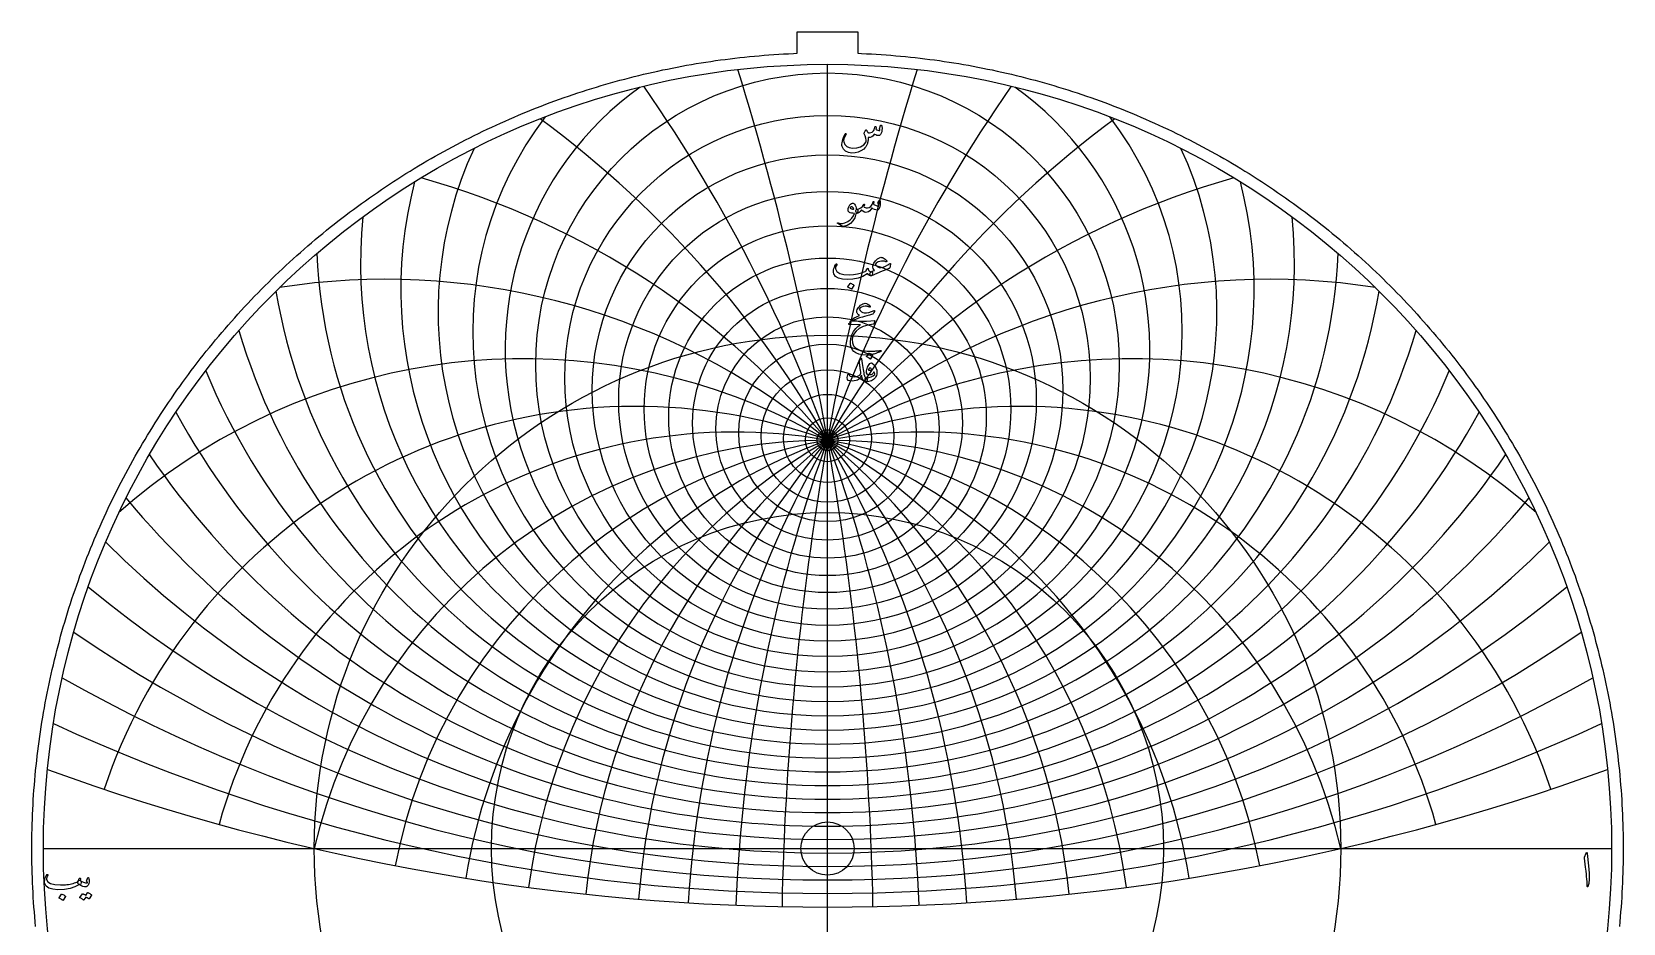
# Model space of a CAD drawing. Header units: millimetres. Extents: x -80 to 80, y -80 to 82.
# Drawn here: x -80.4 to 80.4, y -7.5 to 82.5 of the extents above; entities that cross this region are included whole.
import ezdxf

# ---------------------------------------------------------------- set-up
doc = ezdxf.new("R2010")
doc.units = ezdxf.units.MM
for name, color, linetype in [('CUT_INNER', 6, 'Continuous'), ('CUT_OUTER', 1, 'Continuous'), ('ENGRAVE', 7, 'Continuous'), ('ENGRAVE_FINE', 8, 'Continuous'), ('TEXT', 5, 'Continuous')]:
    doc.layers.add(name, color=color, linetype=linetype)

msp = doc.modelspace()

# ---------------------------------------------------------------- linework, layer by layer
at = {"layer": 'CUT_INNER'}
msp.add_circle((0, 0), 2.69, dxfattribs=at)
at = {"layer": 'CUT_OUTER'}
msp.add_lwpolyline([(-79.983, -7.8776), (-80.0298, -7.3867), (-80.0736, -6.8955), (-80.1144, -6.4041), (-80.1522, -5.9124), (-80.187, -5.4205), (-80.2188, -4.9283), (-80.2475, -4.436), (-80.2732, -3.9436), (-80.2959, -3.4509), (-80.3155, -2.9582), (-80.3322, -2.4653), (-80.3458, -1.9724), (-80.3564, -1.4793), (-80.3639, -0.9863), (-80.3685, -0.4931), (-80.37, 0), (-80.3685, 0.4931), (-80.3639, 0.9863), (-80.3564, 1.4793), (-80.3458, 1.9724), (-80.3322, 2.4653), (-80.3155, 2.9582), (-80.2959, 3.4509), (-80.2732, 3.9436), (-80.2475, 4.436), (-80.2188, 4.9283), (-80.187, 5.4205), (-80.1522, 5.9124), (-80.1144, 6.4041), (-80.0736, 6.8955), (-80.0298, 7.3867), (-79.983, 7.8776), (-79.9332, 8.3683), (-79.8803, 8.8586), (-79.8244, 9.3485), (-79.7656, 9.8381), (-79.7037, 10.3274), (-79.6388, 10.8163), (-79.571, 11.3047), (-79.5001, 11.7927), (-79.4263, 12.2803), (-79.3494, 12.7674), (-79.2696, 13.2541), (-79.1868, 13.7402), (-79.101, 14.2258), (-79.0122, 14.7109), (-78.9204, 15.1954), (-78.8257, 15.6794), (-78.728, 16.1628), (-78.6274, 16.6455), (-78.5238, 17.1277), (-78.4172, 17.6092), (-78.3077, 18.09), (-78.1952, 18.5701), (-78.0798, 19.0496), (-77.9614, 19.5283), (-77.8401, 20.0063), (-77.7159, 20.4836), (-77.5888, 20.96), (-77.4587, 21.4357), (-77.3257, 21.9106), (-77.1898, 22.3846), (-77.051, 22.8578), (-76.9093, 23.3302), (-76.7647, 23.8016), (-76.6172, 24.2722), (-76.4668, 24.7419), (-76.3136, 25.2106), (-76.1575, 25.6784), (-75.9985, 26.1452), (-75.8366, 26.611), (-75.6719, 27.0758), (-75.5043, 27.5396), (-75.3339, 28.0024), (-75.1607, 28.4641), (-74.9846, 28.9248), (-74.8057, 29.3843), (-74.624, 29.8428), (-74.4395, 30.3001), (-74.2522, 30.7563), (-74.0621, 31.2113), (-73.8692, 31.6651), (-73.6735, 32.1178), (-73.475, 32.5692), (-73.2738, 33.0195), (-73.0698, 33.4684), (-72.8631, 33.9162), (-72.6536, 34.3626), (-72.4414, 34.8078), (-72.2265, 35.2516), (-72.0088, 35.6941), (-71.7884, 36.1353), (-71.5654, 36.5751), (-71.3396, 37.0135), (-71.1111, 37.4505), (-70.88, 37.8862), (-70.6462, 38.3204), (-70.4098, 38.7531), (-70.1706, 39.1844), (-69.9289, 39.6142), (-69.6845, 40.0426), (-69.4375, 40.4694), (-69.1879, 40.8947), (-68.9356, 41.3184), (-68.6808, 41.7406), (-68.4234, 42.1613), (-68.1634, 42.5803), (-67.9009, 42.9978), (-67.6358, 43.4136), (-67.3681, 43.8278), (-67.0979, 44.2403), (-66.8252, 44.6512), (-66.55, 45.0604), (-66.2722, 45.4679), (-65.992, 45.8736), (-65.7093, 46.2777), (-65.4241, 46.68), (-65.1364, 47.0806), (-64.8463, 47.4794), (-64.5538, 47.8764), (-64.2588, 48.2715), (-63.9614, 48.6649), (-63.6616, 49.0565), (-63.3594, 49.4462), (-63.0548, 49.834), (-62.7479, 50.22), (-62.4385, 50.604), (-62.1269, 50.9862), (-61.8128, 51.3664), (-61.4965, 51.7447), (-61.1778, 52.1211), (-60.8569, 52.4955), (-60.5336, 52.8679), (-60.2081, 53.2384), (-59.8803, 53.6068), (-59.5502, 53.9732), (-59.2179, 54.3376), (-58.8834, 54.6999), (-58.5467, 55.0602), (-58.2077, 55.4184), (-57.8666, 55.7745), (-57.5233, 56.1285), (-57.1778, 56.4804), (-56.8302, 56.8302), (-56.4804, 57.1778), (-56.1285, 57.5233), (-55.7745, 57.8666), (-55.4184, 58.2077), (-55.0602, 58.5467), (-54.6999, 58.8834), (-54.3376, 59.2179), (-53.9732, 59.5502), (-53.6068, 59.8803), (-53.2384, 60.2081), (-52.8679, 60.5336), (-52.4955, 60.8569), (-52.1211, 61.1778), (-51.7447, 61.4965), (-51.3664, 61.8128), (-50.9862, 62.1269), (-50.604, 62.4385), (-50.22, 62.7479), (-49.834, 63.0548), (-49.4462, 63.3594), (-49.0565, 63.6616), (-48.6649, 63.9614), (-48.2715, 64.2588), (-47.8764, 64.5538), (-47.4794, 64.8463), (-47.0806, 65.1364), (-46.68, 65.4241), (-46.2777, 65.7093), (-45.8736, 65.992), (-45.4679, 66.2722), (-45.0604, 66.55), (-44.6512, 66.8252), (-44.2403, 67.0979), (-43.8278, 67.3681), (-43.4136, 67.6358), (-42.9978, 67.9009), (-42.5803, 68.1634), (-42.1613, 68.4234), (-41.7406, 68.6808), (-41.3184, 68.9356), (-40.8947, 69.1879), (-40.4694, 69.4375), (-40.0426, 69.6845), (-39.6142, 69.9289), (-39.1844, 70.1706), (-38.7531, 70.4098), (-38.3204, 70.6462), (-37.8862, 70.88), (-37.4505, 71.1111), (-37.0135, 71.3396), (-36.5751, 71.5654), (-36.1353, 71.7884), (-35.6941, 72.0088), (-35.2516, 72.2265), (-34.8078, 72.4414), (-34.3626, 72.6536), (-33.9162, 72.8631), (-33.4684, 73.0698), (-33.0195, 73.2738), (-32.5692, 73.475), (-32.1178, 73.6735), (-31.6651, 73.8692), (-31.2113, 74.0621), (-30.7563, 74.2522), (-30.3001, 74.4395), (-29.8428, 74.624), (-29.3843, 74.8057), (-28.9248, 74.9846), (-28.4641, 75.1607), (-28.0024, 75.3339), (-27.5396, 75.5043), (-27.0758, 75.6719), (-26.611, 75.8366), (-26.1452, 75.9985), (-25.6784, 76.1575), (-25.2106, 76.3136), (-24.7419, 76.4668), (-24.2722, 76.6172), (-23.8016, 76.7647), (-23.3302, 76.9093), (-22.8578, 77.051), (-22.3846, 77.1898), (-21.9106, 77.3257), (-21.4357, 77.4587), (-20.96, 77.5888), (-20.4836, 77.7159), (-20.0063, 77.8401), (-19.5283, 77.9614), (-19.0496, 78.0798), (-18.5701, 78.1952), (-18.09, 78.3077), (-17.6092, 78.4172), (-17.1277, 78.5238), (-16.6455, 78.6274), (-16.1628, 78.728), (-15.6794, 78.8257), (-15.1954, 78.9204), (-14.7109, 79.0122), (-14.2258, 79.101), (-13.7402, 79.1868), (-13.2541, 79.2696), (-12.7674, 79.3494), (-12.2803, 79.4263), (-11.7927, 79.5001), (-11.3047, 79.571), (-10.8163, 79.6388), (-10.3274, 79.7037), (-9.8381, 79.7656), (-9.3485, 79.8244), (-8.8586, 79.8803), (-8.3683, 79.9332), (-7.8776, 79.983), (-7.3867, 80.0298), (-6.8955, 80.0736), (-6.4041, 80.1144), (-5.9124, 80.1522), (-5.4205, 80.187), (-4.9283, 80.2188), (-4.436, 80.2475), (-3.9436, 80.2732), (-3.4509, 80.2959), (-3.08, 80.3107), (-3.08, 82.482), (3.08, 82.482), (3.08, 80.3107), (3.4509, 80.2959), (3.9436, 80.2732), (4.436, 80.2475), (4.9283, 80.2188), (5.4205, 80.187), (5.9124, 80.1522), (6.4041, 80.1144), (6.8955, 80.0736), (7.3867, 80.0298), (7.8776, 79.983), (8.3683, 79.9332), (8.8586, 79.8803), (9.3485, 79.8244), (9.8381, 79.7656), (10.3274, 79.7037), (10.8163, 79.6388), (11.3047, 79.571), (11.7927, 79.5001), (12.2803, 79.4263), (12.7674, 79.3494), (13.2541, 79.2696), (13.7402, 79.1868), (14.2258, 79.101), (14.7109, 79.0122), (15.1954, 78.9204), (15.6794, 78.8257), (16.1628, 78.728), (16.6455, 78.6274), (17.1277, 78.5238), (17.6092, 78.4172), (18.09, 78.3077), (18.5701, 78.1952), (19.0496, 78.0798), (19.5283, 77.9614), (20.0063, 77.8401), (20.4836, 77.7159), (20.96, 77.5888), (21.4357, 77.4587), (21.9106, 77.3257), (22.3846, 77.1898), (22.8578, 77.051), (23.3302, 76.9093), (23.8016, 76.7647), (24.2722, 76.6172), (24.7419, 76.4668), (25.2106, 76.3136), (25.6784, 76.1575), (26.1452, 75.9985), (26.611, 75.8366), (27.0758, 75.6719), (27.5396, 75.5043), (28.0024, 75.3339), (28.4641, 75.1607), (28.9248, 74.9846), (29.3843, 74.8057), (29.8428, 74.624), (30.3001, 74.4395), (30.7563, 74.2522), (31.2113, 74.0621), (31.6651, 73.8692), (32.1178, 73.6735), (32.5692, 73.475), (33.0195, 73.2738), (33.4684, 73.0698), (33.9162, 72.8631), (34.3626, 72.6536), (34.8078, 72.4414), (35.2516, 72.2265), (35.6941, 72.0088), (36.1353, 71.7884), (36.5751, 71.5654), (37.0135, 71.3396), (37.4505, 71.1111), (37.8862, 70.88), (38.3204, 70.6462), (38.7531, 70.4098), (39.1844, 70.1706), (39.6142, 69.9289), (40.0426, 69.6845), (40.4694, 69.4375), (40.8947, 69.1879), (41.3184, 68.9356), (41.7406, 68.6808), (42.1613, 68.4234), (42.5803, 68.1634), (42.9978, 67.9009), (43.4136, 67.6358), (43.8278, 67.3681), (44.2403, 67.0979), (44.6512, 66.8252), (45.0604, 66.55), (45.4679, 66.2722), (45.8736, 65.992), (46.2777, 65.7093), (46.68, 65.4241), (47.0806, 65.1364), (47.4794, 64.8463), (47.8764, 64.5538), (48.2715, 64.2588), (48.6649, 63.9614), (49.0565, 63.6616), (49.4462, 63.3594), (49.834, 63.0548), (50.22, 62.7479), (50.604, 62.4385), (50.9862, 62.1269), (51.3664, 61.8128), (51.7447, 61.4965), (52.1211, 61.1778), (52.4955, 60.8569), (52.8679, 60.5336), (53.2384, 60.2081), (53.6068, 59.8803), (53.9732, 59.5502), (54.3376, 59.2179), (54.6999, 58.8834), (55.0602, 58.5467), (55.4184, 58.2077), (55.7745, 57.8666), (56.1285, 57.5233), (56.4804, 57.1778), (56.8302, 56.8302), (57.1778, 56.4804), (57.5233, 56.1285), (57.8666, 55.7745), (58.2077, 55.4184), (58.5467, 55.0602), (58.8834, 54.6999), (59.2179, 54.3376), (59.5502, 53.9732), (59.8803, 53.6068), (60.2081, 53.2384), (60.5336, 52.8679), (60.8569, 52.4955), (61.1778, 52.1211), (61.4965, 51.7447), (61.8128, 51.3664), (62.1269, 50.9862), (62.4385, 50.604), (62.7479, 50.22), (63.0548, 49.834), (63.3594, 49.4462), (63.6616, 49.0565), (63.9614, 48.6649), (64.2588, 48.2715), (64.5538, 47.8764), (64.8463, 47.4794), (65.1364, 47.0806), (65.4241, 46.68), (65.7093, 46.2777), (65.992, 45.8736), (66.2722, 45.4679), (66.55, 45.0604), (66.8252, 44.6512), (67.0979, 44.2403), (67.3681, 43.8278), (67.6358, 43.4136), (67.9009, 42.9978), (68.1634, 42.5803), (68.4234, 42.1613), (68.6808, 41.7406), (68.9356, 41.3184), (69.1879, 40.8947), (69.4375, 40.4694), (69.6845, 40.0426), (69.9289, 39.6142), (70.1706, 39.1844), (70.4098, 38.7531), (70.6462, 38.3204), (70.88, 37.8862), (71.1111, 37.4505), (71.3396, 37.0135), (71.5654, 36.5751), (71.7884, 36.1353), (72.0088, 35.6941), (72.2265, 35.2516), (72.4414, 34.8078), (72.6536, 34.3626), (72.8631, 33.9162), (73.0698, 33.4684), (73.2738, 33.0195), (73.475, 32.5692), (73.6735, 32.1178), (73.8692, 31.6651), (74.0621, 31.2113), (74.2522, 30.7563), (74.4395, 30.3001), (74.624, 29.8428), (74.8057, 29.3843), (74.9846, 28.9248), (75.1607, 28.4641), (75.3339, 28.0024), (75.5043, 27.5396), (75.6719, 27.0758), (75.8366, 26.611), (75.9985, 26.1452), (76.1575, 25.6784), (76.3136, 25.2106), (76.4668, 24.7419), (76.6172, 24.2722), (76.7647, 23.8016), (76.9093, 23.3302), (77.051, 22.8578), (77.1898, 22.3846), (77.3257, 21.9106), (77.4587, 21.4357), (77.5888, 20.96), (77.7159, 20.4836), (77.8401, 20.0063), (77.9614, 19.5283), (78.0798, 19.0496), (78.1952, 18.5701), (78.3077, 18.09), (78.4172, 17.6092), (78.5238, 17.1277), (78.6274, 16.6455), (78.728, 16.1628), (78.8257, 15.6794), (78.9204, 15.1954), (79.0122, 14.7109), (79.101, 14.2258), (79.1868, 13.7402), (79.2696, 13.2541), (79.3494, 12.7674), (79.4263, 12.2803), (79.5001, 11.7927), (79.571, 11.3047), (79.6388, 10.8163), (79.7037, 10.3274), (79.7656, 9.8381), (79.8244, 9.3485), (79.8803, 8.8586), (79.9332, 8.3683), (79.983, 7.8776), (80.0298, 7.3867), (80.0736, 6.8955), (80.1144, 6.4041), (80.1522, 5.9124), (80.187, 5.4205), (80.2188, 4.9283), (80.2475, 4.436), (80.2732, 3.9436), (80.2959, 3.4509), (80.3155, 2.9582), (80.3322, 2.4653), (80.3458, 1.9724), (80.3564, 1.4793), (80.3639, 0.9863), (80.3685, 0.4931), (80.37, 0), (80.3685, -0.4931), (80.3639, -0.9863), (80.3564, -1.4793), (80.3458, -1.9724), (80.3322, -2.4653), (80.3155, -2.9582), (80.2959, -3.4509), (80.2732, -3.9436), (80.2475, -4.436), (80.2188, -4.9283), (80.187, -5.4205), (80.1522, -5.9124), (80.1144, -6.4041), (80.0736, -6.8955), (80.0298, -7.3867), (79.983, -7.8776)], dxfattribs=at)
at = {"layer": 'ENGRAVE'}
for points in [[(0, -79.2), (0, 79.2)], [(-79.2, 0), (79.2, 0)]]:
    msp.add_lwpolyline(points, dxfattribs=at)
for centre, radius in [((0, 0), 79.2), ((0, 46.3023), 23.7601), ((0, 42.4181), 11.2674), ((0, 0), 51.8435), ((0, 41.2382), 1.056), ((0, 0), 33.9362)]:
    msp.add_circle(centre, radius, dxfattribs=at)
for centre, radius, start, end in [((0, 54.197), 39.3311, 155.197682, 24.802318), ((0, 69.6802), 61.9321, 196.271491, 343.728509), ((0, -11.969), 53.2072, 13, 167), ((0, -11.969), 53.2072, 13, 167), ((0, 104.4189), 103.514, 225.224717, 314.775283), ((0, 224.5588), 230.4656, 250.00718, 289.99282)]:
    msp.add_arc(centre, radius, start, end, dxfattribs=at)
at = {"layer": 'ENGRAVE_FINE'}
for centre, radius in [((0, 48.8552), 29.4717), ((0, 47.4931), 26.547), ((0, 45.2658), 21.0908), ((0, 44.3697), 18.5215), ((0, 43.6024), 16.0367), ((0, 42.9544), 13.6228), ((0, 41.9872), 8.9593), ((0, 41.6568), 6.688), ((0, 41.4234), 4.4438), ((0, 41.2844), 2.2175)]:
    msp.add_circle(centre, radius, dxfattribs=at)
for centre, radius, start, end in [((-301.7529, -11.969), 306.4079, 1.142219, 17.208163), ((-301.7529, -11.969), 306.4079, 1.142219, 17.208163), ((301.7529, -11.969), 306.4079, 162.791837, 178.857781), ((301.7529, -11.969), 306.4079, 162.791837, 178.857781), ((0, 50.409), 32.5579, 125.521553, 54.478447), ((-146.1855, -11.969), 155.5674, 2.301826, 34.879831), ((-146.1855, -11.969), 155.5674, 2.301826, 34.879831), ((146.1855, -11.969), 155.5674, 145.120169, 177.698174), ((146.1855, -11.969), 155.5674, 145.120169, 177.698174), ((0, 52.1795), 35.8333, 142.703677, 37.296323), ((-92.1575, -11.969), 106.4144, 3.497274, 53.607558), ((-92.1575, -11.969), 106.4144, 3.497274, 53.607558), ((92.1575, -11.969), 106.4144, 126.392442, 176.502726), ((92.1575, -11.969), 106.4144, 126.392442, 176.502726), ((-63.4098, -11.969), 82.7757, 4.749296, 74.329773), ((-63.4098, -11.969), 82.7757, 4.749296, 74.329773), ((63.4098, -11.969), 82.7757, 105.670227, 175.250704), ((63.4098, -11.969), 82.7757, 105.670227, 175.250704), ((0, 56.499), 43.0914, 165.445629, 14.554371), ((0, 59.1319), 47.1629, 174.323365, 5.676635), ((0, 62.1539), 51.6062, 182.266242, 357.733758), ((0, 65.6385), 56.4971, 189.527992, 350.472008), ((-44.6461, -11.969), 69.457, 6.082422, 98.854785), ((-44.6461, -11.969), 69.457, 6.082422, 98.854785), ((44.6461, -11.969), 69.457, 81.145215, 173.917578), ((44.6461, -11.969), 69.457, 81.145215, 173.917578), ((-30.7192, -11.969), 61.4384, 7.527075, 131.671439), ((-30.7192, -11.969), 61.4384, 7.527075, 131.671439), ((0, 74.4022), 68.0366, 202.608361, 337.391639), ((30.7192, -11.969), 61.4384, 48.328561, 172.472925), ((30.7192, -11.969), 61.4384, 48.328561, 172.472925), ((-19.3658, -11.969), 56.6219, 9.12263, 161.516012), ((-19.3658, -11.969), 56.6219, 9.12263, 161.516012), ((0, 79.9679), 74.9759, 208.618835, 331.381165), ((19.3658, -11.969), 56.6219, 18.483988, 170.87737), ((19.3658, -11.969), 56.6219, 18.483988, 170.87737), ((-9.3819, -11.969), 54.028, 10.922139, 164.534975), ((-9.3819, -11.969), 54.028, 10.922139, 164.534975), ((9.3819, -11.969), 54.028, 15.465025, 169.077861), ((9.3819, -11.969), 54.028, 15.465025, 169.077861), ((0, 86.5988), 82.9736, 214.362734, 325.637266), ((0, 94.6025), 92.339, 219.885984, 320.114016), ((0, 116.6992), 117.1516, 230.407962, 309.592038), ((0, 132.4506), 134.261, 235.459484, 304.540516), ((0, 153.3168), 156.4877, 240.399075, 299.600925), ((0, 182.1749), 186.7106, 245.243498, 294.756502)]:
    msp.add_arc(centre, radius, start, end, dxfattribs=at)
at = {"layer": 'TEXT'}
for points in [[(5.3443, 73.0211), (5.3525, 73.0416), (5.363, 73.0562), (5.3759, 73.065), (5.3911, 73.0679), (5.4107, 73.0656), (5.4274, 73.0586), (5.4412, 73.0469), (5.452, 73.0305), (5.4787, 72.9719), (5.4977, 72.8993), (5.5091, 72.8127), (5.5129, 72.712), (5.5027, 72.5474), (5.4719, 72.3911), (5.4207, 72.243), (5.349, 72.1031), (5.3244, 72.0694), (5.2975, 72.0433), (5.2682, 72.0249), (5.2366, 72.0141), (5.1221, 72.0067), (4.9989, 72.0269), (4.8668, 72.0747), (4.726, 72.1499), (4.6075, 71.9874), (4.4672, 71.8794), (4.3054, 71.8258), (4.1218, 71.8267), (4.1158, 71.7279), (4.1072, 71.6329), (4.0959, 71.5417), (4.082, 71.4543), (4.0655, 71.3702), (4.0463, 71.2886), (4.0245, 71.2097), (4, 71.1335), (3.9432, 70.9959), (3.8665, 70.8689), (3.7699, 70.7523), (3.6534, 70.6464), (3.3809, 70.4649), (3.0925, 70.3372), (2.7884, 70.2635), (2.4684, 70.2436), (2.108, 70.2924), (1.8232, 70.4204), (1.6139, 70.6273), (1.4801, 70.9133), (1.462, 71.0164), (1.459, 71.1382), (1.4713, 71.2787), (1.4988, 71.4379), (1.543, 71.6124), (1.6054, 71.7939), (1.6859, 71.9824), (1.7846, 72.178), (1.7925, 72.1903), (1.8021, 72.1991), (1.8135, 72.2043), (1.8267, 72.2061), (1.8399, 72.2049), (1.8513, 72.2014), (1.861, 72.1956), (1.8689, 72.1874), (1.8741, 72.1754), (1.8759, 72.1628), (1.8741, 72.1496), (1.8689, 72.1358), (1.7436, 71.8756), (1.6628, 71.6616), (1.6265, 71.4939), (1.6347, 71.3724), (1.7529, 71.1045), (1.9391, 70.9098), (2.1932, 70.7883), (2.5152, 70.74), (2.9655, 70.7687), (3.3466, 70.8829), (3.6587, 71.0826), (3.9017, 71.3677), (3.9008, 71.5556), (3.87, 71.7541), (3.8095, 71.9631), (3.719, 72.1827), (3.7076, 72.2049), (3.7014, 72.2248), (3.7006, 72.2424), (3.7049, 72.2576), (3.7301, 72.3099), (3.7541, 72.3589), (3.777, 72.4047), (3.7986, 72.4473), (3.8191, 72.4861), (3.8384, 72.5205), (3.8566, 72.5505), (3.8736, 72.5761), (3.8832, 72.587), (3.8935, 72.5913), (3.9043, 72.5893), (3.9157, 72.5808), (3.9216, 72.5744), (3.9298, 72.5644), (3.9403, 72.5509), (3.9532, 72.534), (3.9678, 72.5135), (3.9836, 72.4895), (4.0006, 72.462), (4.0188, 72.4309), (4.0556, 72.3712), (4.0867, 72.3279), (4.1119, 72.3009), (4.1312, 72.2904), (4.253, 72.2802), (4.3747, 72.3009), (4.4965, 72.3528), (4.6183, 72.4356), (4.6625, 72.4906), (4.7061, 72.5808), (4.7492, 72.7061), (4.7916, 72.8665), (4.7957, 72.8817), (4.8033, 72.8946), (4.8144, 72.9052), (4.8291, 72.9134), (4.8428, 72.9186), (4.856, 72.9204), (4.8686, 72.9186), (4.8806, 72.9134), (4.8985, 72.8841), (4.9052, 72.8291), (4.9008, 72.7483), (4.8853, 72.6417), (4.9798, 72.5837), (5.0808, 72.5457), (5.1883, 72.5275), (5.3021, 72.5293), (5.3007, 72.5635), (5.2963, 72.5913), (5.289, 72.6127), (5.2787, 72.6276), (5.267, 72.6417), (5.26, 72.6557), (5.2576, 72.6698), (5.26, 72.6839)], [(2.8689, 64.098), (2.7591, 63.7125), (2.575, 63.3896), (2.3165, 63.1294), (1.9836, 62.9318), (1.9371, 62.9117), (1.8911, 62.8937), (1.8457, 62.8778), (1.8009, 62.8638), (1.757, 62.8523), (1.7143, 62.8434), (1.6727, 62.8371), (1.6323, 62.8334), (1.5316, 62.8477), (1.3981, 62.9001), (1.2319, 62.9906), (1.0328, 63.1191), (1.0114, 63.1376), (0.9988, 63.1554), (0.995, 63.1727), (1, 63.1894), (1.0111, 63.2023), (1.0258, 63.2081), (1.0439, 63.2069), (1.0656, 63.1987), (1.2725, 63.1317), (1.5047, 63.132), (1.762, 63.1996), (2.0445, 63.3346), (2.2752, 63.4912), (2.4661, 63.6753), (2.6171, 63.887), (2.7284, 64.1262), (2.7275, 64.1346), (2.7248, 64.1414), (2.7205, 64.1464), (2.7143, 64.1496), (2.553, 64.1589), (2.4157, 64.1777), (2.3024, 64.2058), (2.2131, 64.2432), (2.144, 64.3012), (2.1007, 64.3814), (2.0832, 64.4839), (2.0913, 64.6086), (2.094, 64.6251), (2.0972, 64.642), (2.101, 64.6591), (2.1054, 64.6765), (2.1104, 64.6945), (2.1159, 64.7134), (2.1221, 64.7332), (2.1288, 64.7538), (2.1839, 64.8876), (2.2506, 64.9985), (2.3291, 65.0866), (2.4192, 65.1519), (2.5114, 65.1876), (2.596, 65.187), (2.673, 65.1502), (2.7424, 65.077), (2.803, 64.9751), (2.849, 64.8568), (2.8803, 64.7222), (2.897, 64.5711), (2.9062, 64.5713), (2.9151, 64.5717), (2.9238, 64.5724), (2.9321, 64.5735), (2.9404, 64.5745), (2.9491, 64.5752), (2.958, 64.5757), (2.9672, 64.5758), (2.9988, 64.5691), (3.0234, 64.5489), (3.041, 64.5152), (3.0515, 64.4681), (3.0559, 64.4163), (3.0551, 64.3639), (3.0489, 64.3109), (3.0375, 64.2573), (3.0226, 64.2102), (3.0059, 64.1765), (2.9874, 64.1563), (2.9672, 64.1496), (2.8782, 64.1496), (2.8777, 64.1411), (2.8759, 64.1297), (2.873, 64.1153), (2.8689, 64.098)], [(2.644, 64.6226), (2.5949, 64.7084), (2.541, 64.769), (2.4825, 64.8044), (2.4192, 64.8147), (2.3815, 64.8047), (2.3478, 64.7889), (2.3182, 64.7673), (2.2928, 64.7397), (2.2846, 64.7251), (2.2834, 64.7093), (2.2892, 64.6923), (2.3021, 64.6742), (2.3504, 64.6317), (2.4204, 64.6027), (2.512, 64.5872), (2.6253, 64.5852), (2.637, 64.5875), (2.644, 64.5945), (2.6464, 64.6062), (2.644, 64.6226)], [(5.2342, 65.4845), (5.2445, 65.4915), (5.2565, 65.4892), (5.2702, 65.4774), (5.2857, 65.4564), (5.3024, 65.4207), (5.315, 65.3697), (5.3235, 65.3036), (5.3279, 65.2222), (5.3294, 65.1297), (5.3244, 65.0395), (5.313, 64.9517), (5.2951, 64.8662), (5.243, 64.6999), (5.185, 64.5805), (5.1212, 64.5079), (5.0516, 64.4821), (4.8867, 64.4918), (4.7342, 64.5348), (4.594, 64.6112), (4.4661, 64.721), (4.3782, 64.548), (4.274, 64.413), (4.1534, 64.3161), (4.0164, 64.2573), (3.8727, 64.2444), (3.7272, 64.2807), (3.5799, 64.3662), (3.4309, 64.5009), (3.3103, 64.3472), (3.1921, 64.2374), (3.0761, 64.1715), (2.9625, 64.1496), (2.9397, 64.1625), (2.9181, 64.2011), (2.8976, 64.2655), (2.8782, 64.3557), (2.8712, 64.4447), (2.8829, 64.5102), (2.9134, 64.5524), (2.9625, 64.5711), (3.1786, 64.62), (3.3677, 64.7151), (3.5299, 64.8565), (3.6651, 65.0442), (3.6724, 65.0544), (3.6804, 65.0618), (3.6888, 65.0661), (3.6979, 65.0676), (3.709, 65.0664), (3.719, 65.0629), (3.7278, 65.0571), (3.7354, 65.0489), (3.7398, 65.0237), (3.7295, 64.981), (3.7046, 64.9207), (3.6651, 64.8428), (3.7169, 64.7828), (3.7974, 64.7386), (3.9066, 64.7102), (4.0445, 64.6976), (4.2164, 64.7336), (4.3665, 64.851), (4.4951, 65.0498), (4.6019, 65.3299), (4.6072, 65.3443), (4.6136, 65.3545), (4.6212, 65.3606), (4.63, 65.3627), (4.6432, 65.3615), (4.6546, 65.358), (4.6643, 65.3522), (4.6722, 65.344), (4.678, 65.3322), (4.6815, 65.3205), (4.6827, 65.3088), (4.6815, 65.2971), (4.6347, 65.1004), (4.6894, 65.0518), (4.7553, 65.0091), (4.8323, 64.9722), (4.9204, 64.9411), (5.0062, 64.9209), (5.0715, 64.9166), (5.1163, 64.928), (5.1405, 64.9552), (5.1485, 64.9968), (5.1441, 65.0559), (5.1274, 65.1326), (5.0984, 65.2269), (5.1034, 65.2535), (5.1277, 65.3053), (5.1713, 65.3823), (5.2342, 65.4845)], [(6.3747, 59.0113), (6.2811, 58.6366), (6.2705, 58.6184), (6.253, 58.6014), (6.2284, 58.5856), (6.1968, 58.571), (6.1266, 58.5463), (6.0521, 58.5189), (5.9733, 58.4889), (5.89, 58.4562), (5.8023, 58.4213), (5.7102, 58.3842), (5.6138, 58.3451), (5.5129, 58.304), (4.4356, 57.8356), (4.3864, 57.8465), (4.3466, 57.879), (4.3162, 57.9331), (4.2951, 58.0089), (4.2916, 58.0894), (4.3138, 58.1576), (4.3619, 58.2136), (4.4356, 58.2572), (4.4448, 58.2614), (4.4631, 58.2695), (4.4905, 58.2813), (4.527, 58.297), (4.5722, 58.3162), (4.6259, 58.3386), (4.6881, 58.3642), (4.7588, 58.393), (4.6678, 58.4864), (4.6101, 58.5886), (4.5858, 58.6995), (4.5949, 58.8192), (4.685, 59.1041), (4.8384, 59.345), (5.0551, 59.542), (5.3349, 59.6951), (5.3961, 59.7095), (5.4672, 59.7057), (5.5483, 59.6837), (5.6394, 59.6436), (5.7339, 59.5889), (5.8209, 59.5277), (5.9002, 59.4601), (5.9719, 59.386), (5.9921, 59.3588), (6.0012, 59.3333), (5.9992, 59.3096), (5.986, 59.2876), (5.9661, 59.2707), (5.9438, 59.2619), (5.9192, 59.2613), (5.8923, 59.2689), (5.7521, 59.3131), (5.6031, 59.3333), (5.4453, 59.3295), (5.2787, 59.3017), (5.128, 59.2566), (5.0082, 59.1963), (4.9195, 59.1208), (4.8619, 59.03), (4.856, 58.9896), (4.8712, 58.9434), (4.9075, 58.8913), (4.9649, 58.8333), (5.0305, 58.7806), (5.0961, 58.7396), (5.1616, 58.7103), (5.2272, 58.6928), (5.4236, 58.6878), (5.6335, 58.7291), (5.8569, 58.8166), (6.0937, 58.9504), (6.1192, 58.9665), (6.1441, 58.982), (6.1684, 58.9969), (6.1921, 59.0113), (6.2149, 59.0247), (6.2366, 59.037), (6.2571, 59.0482), (6.2764, 59.0581), (6.33, 59.0833), (6.3642, 59.0839), (6.3791, 59.0599), (6.3747, 59.0113)], [(0.8618, 59.0253), (0.8785, 59.0435), (0.8958, 59.0511), (0.9136, 59.0482), (0.9321, 59.0347), (0.9461, 59.0171), (0.9508, 58.9972), (0.9461, 58.975), (0.9321, 58.9504), (0.8607, 58.8397), (0.815, 58.7373), (0.7951, 58.643), (0.8009, 58.5569), (0.9476, 58.2742), (1.233, 58.0769), (1.6572, 57.965), (2.2202, 57.9387), (2.6379, 57.9694), (3.0387, 58.0335), (3.4224, 58.131), (3.7893, 58.2619), (3.8539, 58.3002), (3.9075, 58.3591), (3.95, 58.4384), (3.9813, 58.5382), (3.9918, 58.5666), (4.0094, 58.5862), (4.034, 58.5971), (4.0656, 58.5991), (4.0881, 58.5894), (4.1042, 58.5698), (4.1139, 58.5403), (4.1171, 58.5007), (4.1391, 58.403), (4.2003, 58.3298), (4.3007, 58.2812), (4.4403, 58.2572), (4.4907, 58.2461), (4.5246, 58.2174), (4.5422, 58.1711), (4.5434, 58.1073), (4.5264, 57.9884), (4.5035, 57.9035), (4.4749, 57.8526), (4.4403, 57.8356), (4.3376, 57.8491), (4.2401, 57.8895), (4.1479, 57.9568), (4.0609, 58.0511), (4.0536, 58.0549), (4.041, 58.0523), (4.0232, 58.0432), (4, 58.0277), (3.5633, 57.7818), (3.0867, 57.6061), (2.5703, 57.5007), (2.0141, 57.4656), (1.5, 57.5007), (1.1007, 57.6061), (0.8162, 57.7818), (0.6464, 58.0277), (0.6077, 58.165), (0.5949, 58.3052), (0.6077, 58.4483), (0.6464, 58.5944), (0.6985, 58.7303), (0.7518, 58.8473), (0.8062, 58.9457), (0.8618, 59.0253)], [(2.281, 57.0815), (2.2869, 57.0874), (2.2951, 57.0909), (2.3056, 57.0921), (2.3185, 57.0909), (2.4096, 57.054), (2.4953, 57.0089), (2.5758, 56.9556), (2.6511, 56.8942), (2.6584, 56.8848), (2.6616, 56.8754), (2.6607, 56.8661), (2.6558, 56.8567), (2.4356, 56.5007), (2.4274, 56.4922), (2.4169, 56.4902), (2.404, 56.4946), (2.3888, 56.5054), (2.3756, 56.5148), (2.3548, 56.5288), (2.3264, 56.5476), (2.2904, 56.571), (2.2462, 56.5991), (2.1932, 56.6319), (2.1315, 56.6693), (2.0609, 56.7115), (2.0515, 56.7185), (2.0469, 56.7256), (2.0469, 56.7326), (2.0515, 56.7396)], [(4.7518, 54.322), (4.7556, 54.2889), (4.7342, 54.2271), (4.6877, 54.1367), (4.616, 54.0175), (4.6007, 53.9982), (4.5832, 53.9824), (4.5633, 53.9701), (4.541, 53.9613), (4.2412, 53.8787), (3.9743, 53.8044), (3.7401, 53.7382), (3.5387, 53.6803), (3.37, 53.6308), (3.2342, 53.5901), (3.1312, 53.5582), (3.0609, 53.5351), (2.4942, 53.2821), (2.4543, 53.2792), (2.4239, 53.2845), (2.4028, 53.2979), (2.3911, 53.3196), (2.3908, 53.3275), (2.3946, 53.3372), (2.4025, 53.3486), (2.4145, 53.3618), (2.5299, 53.4701), (2.7026, 53.5842), (2.9327, 53.7043), (3.2202, 53.8302), (3.142, 53.8969), (3.0761, 53.9613), (3.0226, 54.0234), (2.9813, 54.0831), (2.9558, 54.1484), (2.9497, 54.2271), (2.9628, 54.3193), (2.9953, 54.425), (3.048, 54.5351), (3.1218, 54.6451), (3.2166, 54.7552), (3.3326, 54.8653), (3.4587, 54.9604), (3.5796, 55.0257), (3.6953, 55.0611), (3.8056, 55.0667), (3.9552, 55.0365), (4.0902, 54.9742), (4.2105, 54.8796), (4.3162, 54.7529), (4.3256, 54.7371), (4.3302, 54.7224), (4.3302, 54.709), (4.3256, 54.6967), (4.3153, 54.6852), (4.3033, 54.6791), (4.2895, 54.6782), (4.274, 54.6826), (4.2051, 54.7046), (4.1388, 54.7236), (4.0751, 54.7397), (4.0141, 54.7529), (3.956, 54.7628), (3.9011, 54.7693), (3.8494, 54.7722), (3.801, 54.7716), (3.5993, 54.7479), (3.4298, 54.6908), (3.2925, 54.6004), (3.1874, 54.4765), (3.2992, 54.3293), (3.4239, 54.2201), (3.5615, 54.1489), (3.712, 54.1159), (3.9359, 54.1135), (4.1768, 54.1487), (4.4347, 54.2213), (4.7096, 54.3313), (4.721, 54.3343), (4.7319, 54.3337), (4.7421, 54.3296), (4.7518, 54.322)], [(2.808, 53.2962), (3.409, 53.2751), (3.9286, 53.2728), (4.3668, 53.2892), (4.7237, 53.3243), (4.7347, 53.3256), (4.7442, 53.3249), (4.7522, 53.3221), (4.7588, 53.3173), (4.7636, 53.3107), (4.7664, 53.3026), (4.7672, 53.2931), (4.7658, 53.2821), (4.7566, 53.2394), (4.7477, 53.2002), (4.7391, 53.1645), (4.7307, 53.1323), (4.7227, 53.1036), (4.7149, 53.0784), (4.7074, 53.0567), (4.7003, 53.0386), (4.685, 53.0096), (4.6675, 52.9882), (4.6476, 52.9745), (4.6253, 52.9683), (4.0843, 52.8702), (3.6136, 52.7166), (3.2131, 52.5072), (2.8829, 52.2423), (2.7161, 52.0517), (2.5949, 51.85), (2.5193, 51.6372), (2.4895, 51.4133), (2.5182, 51.0617), (2.6323, 50.7751), (2.832, 50.5535), (3.1171, 50.3969), (3.265, 50.3494), (3.4274, 50.3102), (3.6045, 50.2792), (3.7963, 50.2564), (4.0024, 50.2414), (4.2225, 50.2341), (4.4567, 50.2344), (4.7049, 50.2423), (4.7932, 50.2473), (4.88, 50.2528), (4.9653, 50.259), (5.0492, 50.2657), (5.131, 50.273), (5.2102, 50.2809), (5.2868, 50.2894), (5.3607, 50.2985), (5.3832, 50.2997), (5.3993, 50.2938), (5.409, 50.2809), (5.4122, 50.261), (5.4105, 50.2379), (5.4052, 50.2201), (5.3964, 50.2075), (5.3841, 50.2002), (5.2518, 50.1442), (5.1265, 50.0936), (5.0082, 50.0482), (4.897, 50.0081), (4.7931, 49.973), (4.6968, 49.9425), (4.6081, 49.9168), (4.527, 49.8957), (4.4507, 49.8802), (4.3765, 49.8664), (4.3043, 49.8544), (4.2342, 49.8442), (4.1659, 49.8363), (4.099, 49.8313), (4.0335, 49.8292), (3.9696, 49.8301), (3.5328, 49.8641), (3.1686, 49.9379), (2.8771, 50.0514), (2.6581, 50.2048), (2.4974, 50.3966), (2.3853, 50.6205), (2.3217, 50.8767), (2.3068, 51.165), (2.3528, 51.5228), (2.4625, 51.87), (2.6361, 52.2066), (2.8736, 52.5327), (2.9664, 52.6314), (3.0714, 52.7259), (3.1888, 52.8164), (3.3185, 52.9027), (2.185, 52.9121), (2.1578, 52.9238), (2.1464, 52.9449), (2.1508, 52.9753), (2.171, 53.0152), (2.209, 53.0731), (2.2436, 53.1252), (2.2746, 53.1715), (2.3021, 53.2119), (2.3261, 53.2461), (2.3466, 53.2739), (2.3636, 53.2953), (2.3771, 53.3102), (2.4075, 53.3129), (2.4895, 53.3114), (2.623, 53.3058), (2.808, 53.2962)], [(4.1874, 50.0296), (4.1932, 50.0355), (4.2014, 50.039), (4.212, 50.0402), (4.2249, 50.039), (4.3159, 50.0021), (4.4017, 49.957), (4.4822, 49.9038), (4.5574, 49.8423), (4.5647, 49.8329), (4.5679, 49.8235), (4.5671, 49.8142), (4.5621, 49.8048), (4.3419, 49.4488), (4.3338, 49.4403), (4.3232, 49.4383), (4.3103, 49.4427), (4.2951, 49.4535), (4.2819, 49.4629), (4.2612, 49.4769), (4.2328, 49.4957), (4.1967, 49.5191), (4.1525, 49.5472), (4.0996, 49.58), (4.0378, 49.6175), (3.9672, 49.6596), (3.9579, 49.6666), (3.9532, 49.6737), (3.9532, 49.6807), (3.9579, 49.6877)], [(3.897, 47.5472), (3.9309, 47.5308), (3.9579, 47.505), (3.9778, 47.4699), (3.9907, 47.4254), (3.9991, 47.3704), (4.0012, 47.3177), (3.9968, 47.2673), (3.986, 47.2193), (3.9699, 47.1783), (3.9497, 47.1491), (3.9254, 47.1315), (3.897, 47.1256), (3.7568, 47.1646), (3.6405, 47.2626), (3.5483, 47.4198), (3.4801, 47.6362), (3.4713, 47.6735), (3.4637, 47.7059), (3.4573, 47.7332), (3.452, 47.7556), (3.4479, 47.773), (3.445, 47.7855), (3.4432, 47.7929), (3.4426, 47.7954), (3.4356, 47.8092), (3.4286, 47.813), (3.4216, 47.8068), (3.4145, 47.7907), (3.3349, 47.611), (3.2459, 47.4699), (3.1476, 47.3674), (3.0398, 47.3036), (2.8835, 47.2544), (2.7003, 47.224), (2.4901, 47.2123), (2.2529, 47.2193), (2.0946, 47.2682), (2.0082, 47.3868), (1.9939, 47.575), (2.0515, 47.8329), (2.0647, 47.8639), (2.0808, 47.8868), (2.0998, 47.9014), (2.1218, 47.9078), (2.1435, 47.9058), (2.1616, 47.895), (2.1762, 47.8753), (2.1874, 47.847), (2.2111, 47.7864), (2.2401, 47.7404), (2.2743, 47.7091), (2.3138, 47.6924), (2.5354, 47.6584), (2.7459, 47.6549), (2.9453, 47.6818), (3.1335, 47.7392), (3.2152, 47.782), (3.2822, 47.8399), (3.3346, 47.9131), (3.3724, 48.0015), (3.37, 48.0434), (3.3583, 48.1409), (3.3373, 48.294), (3.3068, 48.5027), (3.2913, 48.6144), (3.2775, 48.7152), (3.2655, 48.8052), (3.2553, 48.8844), (3.2465, 48.9522), (3.2389, 49.008), (3.2325, 49.0517), (3.2272, 49.0835), (3.2228, 49.1321), (3.2237, 49.1748), (3.2298, 49.2117), (3.2412, 49.2427), (3.2594, 49.2812), (3.2764, 49.3171), (3.2922, 49.3503), (3.3068, 49.3809), (3.32, 49.4089), (3.3314, 49.4342), (3.3411, 49.4569), (3.349, 49.4769), (3.3572, 49.493), (3.3677, 49.5039), (3.3806, 49.5094), (3.3958, 49.5097), (3.4125, 49.5033), (3.4251, 49.4933), (3.4336, 49.4799), (3.438, 49.4629), (3.4665, 49.2233), (3.4959, 48.9963), (3.5262, 48.7818), (3.5574, 48.58), (3.5892, 48.3907), (3.6212, 48.2141), (3.6536, 48.05), (3.6862, 47.8985), (3.7257, 47.7571), (3.774, 47.6514), (3.8311, 47.5814), (3.897, 47.5472)], [(4.4356, 49.0413), (4.4678, 49.0367), (4.5035, 49.0226), (4.5428, 48.9992), (4.5855, 48.9664), (4.7685, 48.7714), (4.8958, 48.5519), (4.9675, 48.3077), (4.9836, 48.039), (4.9693, 47.8991), (4.9403, 47.7744), (4.8967, 47.6649), (4.8384, 47.5706), (4.6496, 47.3759), (4.4298, 47.2369), (4.1789, 47.1534), (3.897, 47.1256), (3.8686, 47.1324), (3.8443, 47.1526), (3.8241, 47.1862), (3.808, 47.2334), (3.802, 47.2594), (3.798, 47.2861), (3.7961, 47.3133), (3.7963, 47.3411), (3.7979, 47.3686), (3.8004, 47.395), (3.8037, 47.4201), (3.808, 47.4441), (3.8206, 47.4857), (3.8396, 47.5167), (3.8651, 47.5372), (3.897, 47.5472), (4.1716, 47.5841), (4.4099, 47.6526), (4.6119, 47.7527), (4.7775, 47.8844), (4.7696, 47.9503), (4.76, 48.0027), (4.7486, 48.0416), (4.7354, 48.0671), (4.7196, 48.0891), (4.7049, 48.1034), (4.6915, 48.1101), (4.6792, 48.1093), (4.6707, 48.1063), (4.664, 48.1022), (4.659, 48.097), (4.6558, 48.0905), (4.6107, 47.998), (4.5551, 47.9266), (4.4889, 47.8762), (4.4122, 47.847), (4.1894, 47.8297), (4.0363, 47.8903), (3.9529, 48.0287), (3.9391, 48.2451), (3.9579, 48.3692), (3.9953, 48.498), (4.0515, 48.6315), (4.1265, 48.7697), (4.2055, 48.8885), (4.2834, 48.9734), (4.3601, 49.0244), (4.4356, 49.0413)], [(4.2811, 48.5355), (4.2345, 48.5223), (4.1979, 48.4875), (4.1713, 48.431), (4.1546, 48.3528), (4.1549, 48.3405), (4.1558, 48.3317), (4.1572, 48.3265), (4.1593, 48.3247), (4.2064, 48.3133), (4.2541, 48.3071), (4.3024, 48.3063), (4.3513, 48.3107), (4.3943, 48.3197), (4.4298, 48.3329), (4.4576, 48.3502), (4.4778, 48.3715), (4.4251, 48.4468), (4.3747, 48.4992), (4.3267, 48.5287), (4.2811, 48.5355)], [(76.6097, -0.5256), (76.6574, -0.4332), (76.6958, -0.4007), (76.7249, -0.4282), (76.7446, -0.5156), (76.8595, -1.7397), (76.9278, -2.491), (76.9431, -3.0911), (76.9054, -3.5401), (76.8145, -3.838), (76.7979, -3.8624), (76.7833, -3.8755), (76.7705, -3.8774), (76.7595, -3.868), (76.7508, -3.8533), (76.7446, -3.8343), (76.7408, -3.8109), (76.7396, -3.7831), (76.7396, -3.5667), (76.7296, -3.3372), (76.7096, -3.0945), (76.6796, -2.8388), (76.673, -2.772), (76.6534, -2.5915), (76.6206, -2.2974), (76.5747, -1.8895), (76.4648, -0.9852), (76.4623, -0.9372), (76.4648, -0.8928), (76.4723, -0.8522), (76.4848, -0.8154)], [(-75.4855, -3.2135), (-75.4807, -3.216), (-75.4762, -3.2185), (-75.4719, -3.221), (-75.468, -3.2235), (-75.4641, -3.2263), (-75.4599, -3.2298), (-75.4554, -3.2338), (-75.4506, -3.2385), (-75.4103, -3.286), (-75.3943, -3.3534), (-75.4028, -3.4408), (-75.4356, -3.5483), (-75.4659, -3.6135), (-75.4968, -3.6544), (-75.5283, -3.671), (-75.5605, -3.6632), (-75.5767, -3.6554), (-75.5904, -3.6519), (-75.6017, -3.6529), (-75.6104, -3.6582), (-76.0201, -3.8824), (-76.5097, -4.0404), (-77.0793, -4.1322), (-77.7288, -4.1578), (-78.254, -4.1128), (-78.6506, -3.9929), (-78.9185, -3.7981), (-79.0578, -3.5283), (-79.0793, -3.4009), (-79.084, -3.2735), (-79.0718, -3.1461), (-79.0428, -3.0187), (-79.0031, -2.9059), (-78.9541, -2.8026), (-78.8957, -2.7086), (-78.8279, -2.624), (-78.8151, -2.6134), (-78.8017, -2.6065), (-78.7877, -2.6034), (-78.773, -2.604), (-78.7592, -2.6099), (-78.748, -2.6177), (-78.7393, -2.6274), (-78.733, -2.639), (-78.7302, -2.6502), (-78.7318, -2.6639), (-78.7377, -2.6802), (-78.748, -2.6989), (-78.8204, -2.8051), (-78.8679, -2.9088), (-78.8904, -3.0099), (-78.8879, -3.1086), (-78.7692, -3.3559), (-78.4932, -3.5333), (-78.0598, -3.6407), (-77.469, -3.6782), (-77.3068, -3.6757), (-77.1449, -3.6682), (-76.9833, -3.6557), (-76.822, -3.6382), (-76.662, -3.6157), (-76.5041, -3.5882), (-76.3485, -3.5558), (-76.195, -3.5183), (-76.046, -3.4758), (-75.9239, -3.4333), (-75.8287, -3.3909), (-75.7603, -3.3484), (-75.7339, -3.3259), (-75.7097, -3.2985), (-75.6877, -3.266), (-75.6679, -3.2285), (-75.6493, -3.1867), (-75.631, -3.1411), (-75.6131, -3.0917), (-75.5954, -3.0387), (-75.5886, -3.0224), (-75.578, -3.0087), (-75.5636, -2.9974), (-75.5455, -2.9887), (-75.5261, -2.984), (-75.508, -2.9849), (-75.4911, -2.9915), (-75.4755, -3.0037), (-75.463, -3.0205), (-75.4556, -3.0411), (-75.4531, -3.0655), (-75.4556, -3.0936)], [(-75.6354, -3.6132), (-75.6897, -3.5617), (-75.7178, -3.497), (-75.7197, -3.4193), (-75.6954, -3.3284), (-75.6426, -3.2469), (-75.5942, -3.1973), (-75.5502, -3.1795), (-75.5105, -3.1935), (-75.3232, -3.3175), (-75.1358, -3.4046), (-74.9484, -3.4549), (-74.7611, -3.4683), (-74.7545, -3.4671), (-74.7498, -3.4633), (-74.747, -3.4571), (-74.7461, -3.4483), (-74.7508, -3.4318), (-74.7648, -3.4071), (-74.7883, -3.3743), (-74.821, -3.3334), (-74.8273, -3.3209), (-74.831, -3.3084), (-74.8323, -3.296), (-74.831, -3.2835), (-74.7111, -2.9387), (-74.7055, -2.9256), (-74.6986, -2.9162), (-74.6905, -2.9106), (-74.6812, -2.9088), (-74.6718, -2.9103), (-74.6637, -2.915), (-74.6568, -2.9228), (-74.6512, -2.9337), (-74.6137, -3.0458), (-74.5912, -3.1573), (-74.5837, -3.2682), (-74.5912, -3.3784), (-74.6156, -3.5155), (-74.6487, -3.6269), (-74.6905, -3.7128), (-74.7411, -3.7731), (-74.7795, -3.8062), (-74.8148, -3.8305), (-74.847, -3.8462), (-74.876, -3.853), (-75.0434, -3.8568), (-75.2257, -3.818), (-75.4231, -3.7369), (-75.6354, -3.6132)], [(-77.3791, -4.6024), (-77.3728, -4.5962), (-77.3641, -4.5924), (-77.3528, -4.5912), (-77.3391, -4.5924), (-77.242, -4.6318), (-77.1505, -4.6799), (-77.0646, -4.7367), (-76.9844, -4.8023), (-76.9766, -4.8123), (-76.9731, -4.8223), (-76.9741, -4.8323), (-76.9794, -4.8423), (-77.2142, -5.222), (-77.2229, -5.231), (-77.2342, -5.2332), (-77.2479, -5.2285), (-77.2642, -5.217), (-77.2782, -5.207), (-77.3004, -5.192), (-77.3307, -5.172), (-77.3691, -5.147), (-77.4162, -5.117), (-77.4727, -5.0821), (-77.5386, -5.0421), (-77.6139, -4.9971), (-77.6239, -4.9896), (-77.6289, -4.9821), (-77.6289, -4.9747), (-77.6239, -4.9672)], [(-74.7461, -4.4625), (-74.7399, -4.4563), (-74.7311, -4.4526), (-74.7199, -4.4513), (-74.7061, -4.4526), (-74.657, -4.471), (-74.6093, -4.4913), (-74.5633, -4.5134), (-74.5188, -4.5375), (-74.4755, -4.5637), (-74.4332, -4.5924), (-74.3918, -4.6237), (-74.3514, -4.6574), (-74.3436, -4.6677), (-74.3402, -4.6786), (-74.3411, -4.6902), (-74.3464, -4.7024), (-74.5862, -5.0821), (-74.5928, -5.0871), (-74.6025, -5.0871), (-74.6153, -5.0821), (-74.6312, -5.0721), (-74.6421, -5.0629), (-74.6599, -5.0502), (-74.6846, -5.0341), (-74.7161, -5.0146), (-74.7548, -4.9914), (-74.8011, -4.964), (-74.8548, -4.9327), (-74.916, -4.8972), (-75.1058, -5.192), (-75.1146, -5.201), (-75.1258, -5.2032), (-75.1395, -5.1985), (-75.1558, -5.187), (-75.1698, -5.177), (-75.192, -5.162), (-75.2223, -5.142), (-75.2607, -5.117), (-75.3079, -5.0871), (-75.3644, -5.0521), (-75.4303, -5.0121), (-75.5055, -4.9672), (-75.5133, -4.9597), (-75.5168, -4.9522), (-75.5158, -4.9447), (-75.5105, -4.9372), (-75.2657, -4.5725), (-75.2595, -4.5662), (-75.2507, -4.5625), (-75.2395, -4.5612), (-75.2257, -4.5625), (-75.1839, -4.5761), (-75.1433, -4.5918), (-75.1039, -4.6098), (-75.0659, -4.6299), (-75.029, -4.6519), (-74.9934, -4.6755), (-74.9591, -4.7006), (-74.926, -4.7273)]]:
    msp.add_lwpolyline(points, close=True, dxfattribs=at)

doc.saveas('drawing.dxf')
